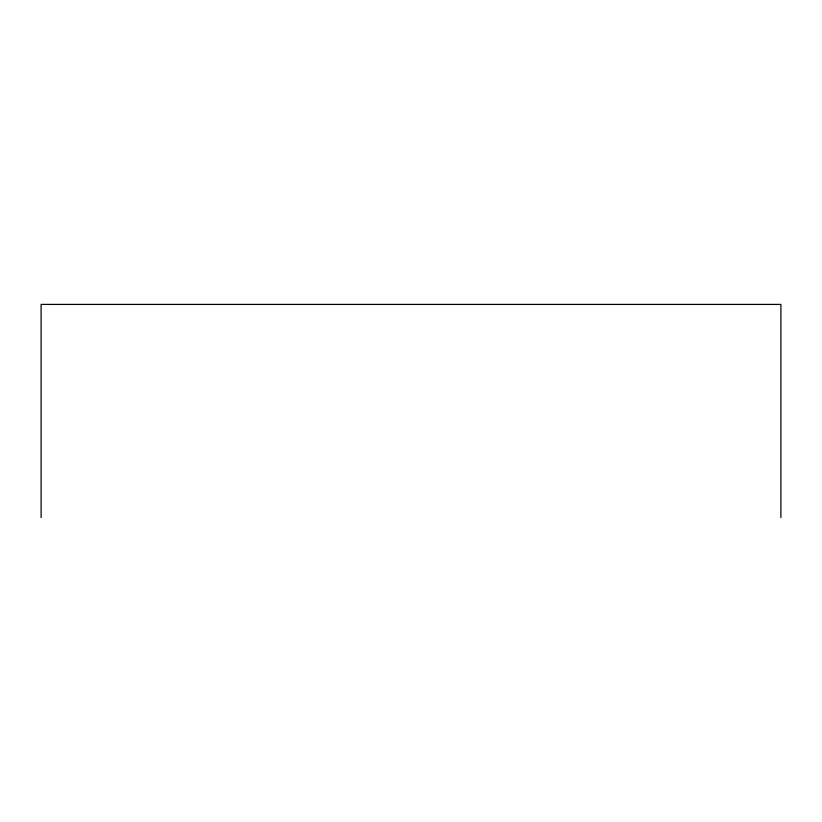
<?xml version="1.0" encoding="UTF-8"?>
<svg xmlns="http://www.w3.org/2000/svg" width="822" height="822" viewBox="0 0 822 822"><rect width="100%" height="100%" fill="white"/><g stroke="black" fill="none" stroke-linecap="round" stroke-linejoin="round"><path stroke-width="1.23" d="M780.9 517.593L780.9 304.407L41.1 304.407L41.1 517.593"/></g></svg>
